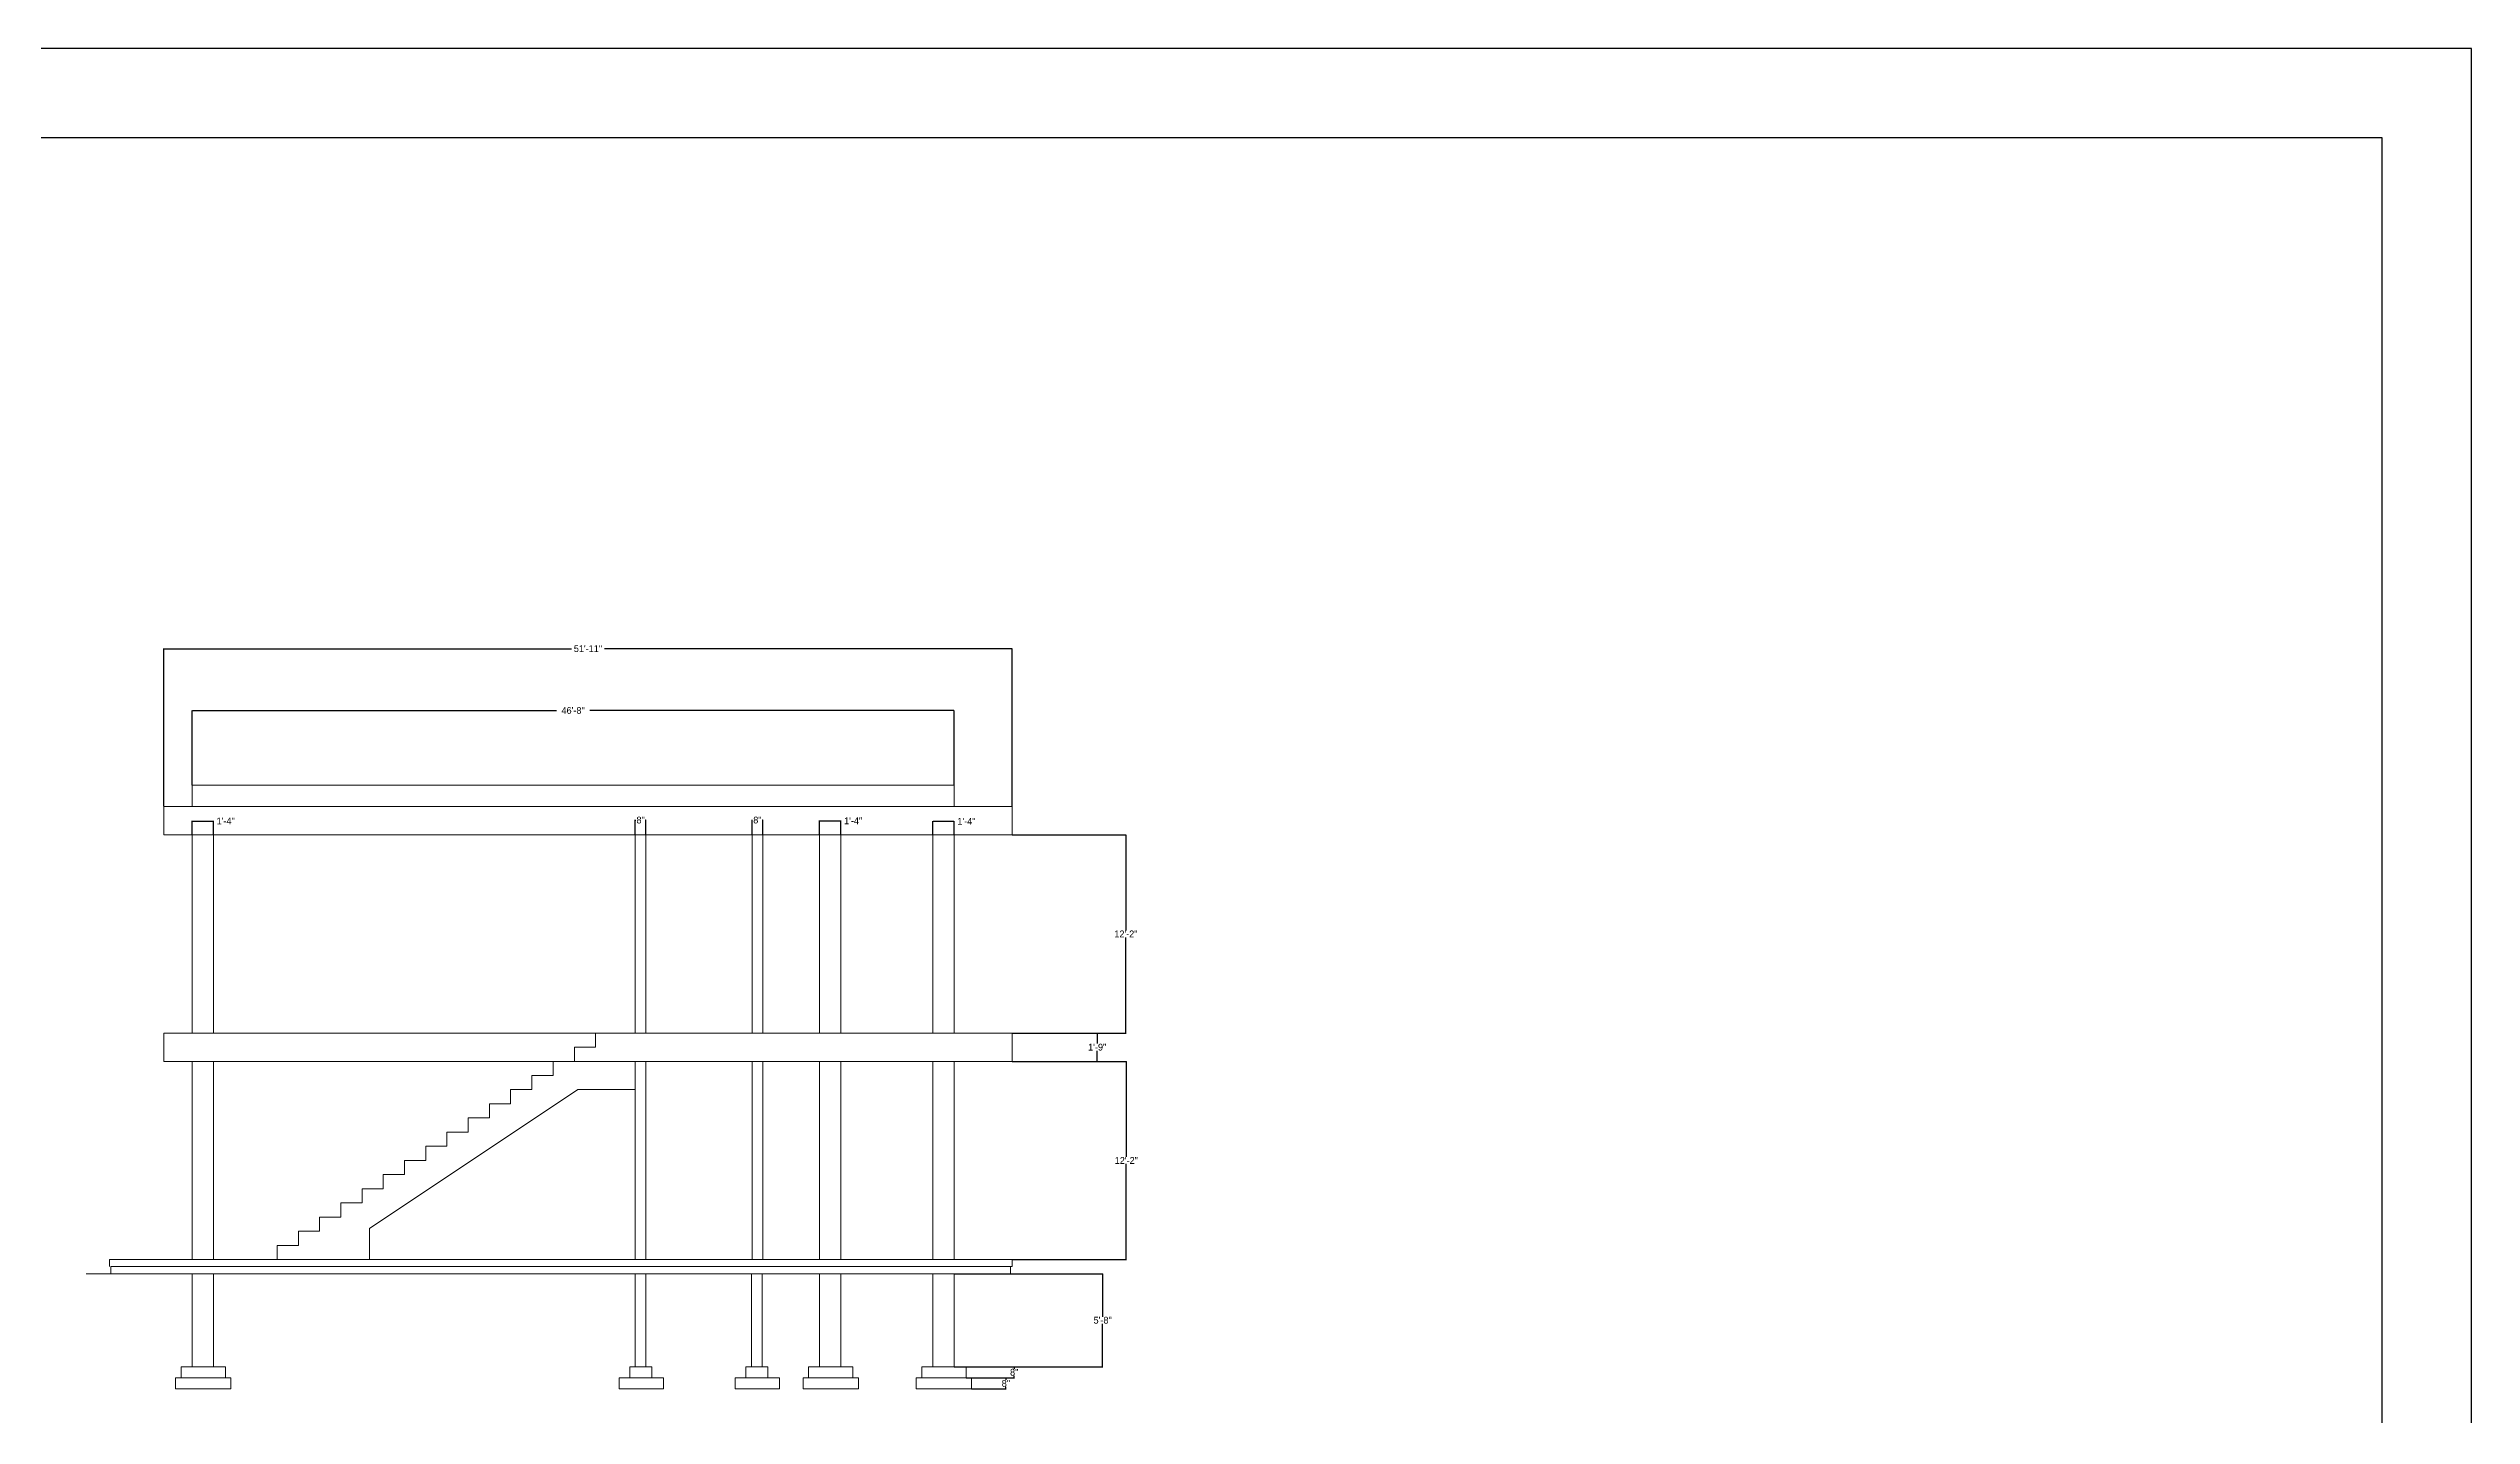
# Model space of a CAD drawing. Header units: millimetres. Extents: x 268 to 10756, y 109 to 4664.
# Drawn here: x 1248 to 3028, y 3660 to 4664 of the extents above; entities that cross this region are included whole.
import ezdxf

# ---------------------------------------------------------------- set-up
doc = ezdxf.new("R2010")
doc.units = ezdxf.units.MM
doc.layers.add('Dimention', color=7, linetype='Continuous', lineweight=9)
doc.layers.add('section', color=7, linetype='Continuous', lineweight=9)
doc.layers.add('Frame', color=7, linetype='Continuous')
doc.dimstyles.get("Standard").update_dxf_attribs({"dimtxt": 5, "dimasz": 0.18, "dimexe": 0.18, "dimexo": 0.0625, "dimgap": 0.09, "dimtad": 0, "dimtih": 1, "dimtoh": 1, "dimdec": 0, "dimzin": 0, "dimdsep": 46, "dimlunit": 4, "dimtxsty": 'Standard', "dimcen": 0.09, "dimadec": 1, "dimazin": 0, "dimtfac": 1, "dimtdec": 0, "dimtofl": 0, "dimtmove": 0, "dimatfit": 3, "dimfxl": 1, "dimfrac": 2, "dimtolj": 1, "dimtzin": 0, "dimarcsym": 0})

# ---------------------------------------------------------------- blocks, each defined once
blk = doc.blocks.new('*D170')
at = {"layer": 'Defpoints', "color": 0, "transparency": 16777216}
for p in [(1955.8, 4086.5), (1955.8, 3940.9), (2039.4, 3940.9)]:
    blk.add_point(p, dxfattribs=at)
at = {"layer": 'Dimention', "color": 0, "lineweight": -2, "transparency": 16777216}
for p, q in [((1955.8, 4086.5), (2039.5, 4086.5)), ((2039.4, 4086.3), (2039.4, 4016.3)), ((2039.4, 3941.1), (2039.4, 4011.1)), ((1955.8, 3940.9), (2039.5, 3940.9))]:
    blk.add_line(p, q, dxfattribs=at)
at = {"layer": 'Dimention', "color": 0, "transparency": 16777216}
for points in [[(2039.3, 4086.3), (2039.4, 4086.3), (2039.4, 4086.5)], [(2039.3, 3941.1), (2039.4, 3941.1), (2039.4, 3940.9)]]:
    blk.add_solid(points, dxfattribs=at)
at = {"layer": 'Dimention', "color": 0, "transparency": 16777216, "insert": (2039.4, 4013.7), "char_height": 5, "attachment_point": 5}
blk.add_mtext('\\A1;12\'-2"', dxfattribs=at)
blk = doc.blocks.new('*D171')
at = {"layer": 'Defpoints', "color": 0, "transparency": 16777216}
for p in [(1955.8, 3940.9), (2018.3, 3940.9), (1955.8, 3920.1)]:
    blk.add_point(p, dxfattribs=at)
at = {"layer": 'Dimention', "color": 0, "lineweight": -2, "transparency": 16777216}
for p, q in [((1955.8, 3940.9), (2018.5, 3940.9)), ((2018.3, 3940.7), (2018.3, 3933.1)), ((1955.8, 3920.1), (2018.5, 3920.1)), ((2018.3, 3920.3), (2018.3, 3927.9))]:
    blk.add_line(p, q, dxfattribs=at)
at = {"layer": 'Dimention', "color": 0, "transparency": 16777216}
for points in [[(2018.3, 3940.7), (2018.3, 3940.7), (2018.3, 3940.9)], [(2018.3, 3920.3), (2018.3, 3920.3), (2018.3, 3920.1)]]:
    blk.add_solid(points, dxfattribs=at)
at = {"layer": 'Dimention', "color": 0, "transparency": 16777216, "insert": (2018.3, 3930.5), "char_height": 5, "attachment_point": 5}
blk.add_mtext('\\A1;1\'-9"', dxfattribs=at)
blk = doc.blocks.new('*D172')
at = {"layer": 'Defpoints', "color": 0, "transparency": 16777216}
for p in [(1955.8, 3920.1), (1955.8, 3774.5), (2039.7, 3774.5)]:
    blk.add_point(p, dxfattribs=at)
at = {"layer": 'Dimention', "color": 0, "lineweight": -2, "transparency": 16777216}
for p, q in [((1955.8, 3920.1), (2039.9, 3920.1)), ((2039.7, 3919.9), (2039.7, 3849.9)), ((2039.7, 3774.7), (2039.7, 3844.7)), ((1955.8, 3774.5), (2039.9, 3774.5))]:
    blk.add_line(p, q, dxfattribs=at)
at = {"layer": 'Dimention', "color": 0, "transparency": 16777216}
for points in [[(2039.7, 3919.9), (2039.7, 3919.9), (2039.7, 3920.1)], [(2039.7, 3774.7), (2039.7, 3774.7), (2039.7, 3774.5)]]:
    blk.add_solid(points, dxfattribs=at)
at = {"layer": 'Dimention', "color": 0, "transparency": 16777216, "insert": (2039.7, 3847.3), "char_height": 5, "attachment_point": 5}
blk.add_mtext('\\A1;12\'-2"', dxfattribs=at)
blk = doc.blocks.new('*D173')
at = {"layer": 'Defpoints', "color": 0, "transparency": 16777216}
for p in [(1955.8, 4223.2), (1332.5, 4107.3), (1955.8, 4107.3)]:
    blk.add_point(p, dxfattribs=at)
at = {"layer": 'Dimention', "color": 0, "lineweight": -2, "transparency": 16777216}
for p, q in [((1332.5, 4107.4), (1332.5, 4223.4)), ((1332.7, 4223.2), (1632, 4223.2)), ((1955.6, 4223.2), (1656.3, 4223.2)), ((1955.8, 4107.4), (1955.8, 4223.4))]:
    blk.add_line(p, q, dxfattribs=at)
at = {"layer": 'Dimention', "color": 0, "transparency": 16777216}
for points in [[(1332.7, 4223.3), (1332.7, 4223.2), (1332.5, 4223.2)], [(1955.6, 4223.3), (1955.6, 4223.2), (1955.8, 4223.2)]]:
    blk.add_solid(points, dxfattribs=at)
at = {"layer": 'Dimention', "color": 0, "transparency": 16777216, "insert": (1644.1, 4223.2), "char_height": 5, "attachment_point": 5}
blk.add_mtext('\\A1;51\'-11"', dxfattribs=at)
blk = doc.blocks.new('*D174')
at = {"layer": 'Defpoints', "color": 0, "transparency": 16777216}
for p in [(1913.1, 4177.8), (1353.3, 4122.9), (1913.1, 4122.9)]:
    blk.add_point(p, dxfattribs=at)
at = {"layer": 'Dimention', "color": 0, "lineweight": -2, "transparency": 16777216}
for p, q in [((1353.3, 4123), (1353.3, 4177.9)), ((1353.5, 4177.8), (1621, 4177.8)), ((1913, 4177.8), (1645.4, 4177.8)), ((1913.1, 4123), (1913.1, 4177.9))]:
    blk.add_line(p, q, dxfattribs=at)
at = {"layer": 'Dimention', "color": 0, "transparency": 16777216}
for points in [[(1353.5, 4177.8), (1353.5, 4177.7), (1353.3, 4177.8)], [(1913, 4177.8), (1913, 4177.7), (1913.1, 4177.8)]]:
    blk.add_solid(points, dxfattribs=at)
at = {"layer": 'Dimention', "color": 0, "transparency": 16777216, "insert": (1633.2, 4177.8), "char_height": 5, "attachment_point": 5}
blk.add_mtext('\\A1;46\'-8"', dxfattribs=at)
blk = doc.blocks.new('*D175')
at = {"layer": 'Defpoints', "color": 0, "transparency": 16777216}
for p in [(1913.1, 3764.1), (1913.1, 3695.7), (2022.3, 3695.7)]:
    blk.add_point(p, dxfattribs=at)
at = {"layer": 'Dimention', "color": 0, "lineweight": -2, "transparency": 16777216}
for p, q in [((1913.2, 3764.1), (2022.5, 3764.1)), ((2022.3, 3763.9), (2022.3, 3732.5)), ((2022.3, 3695.9), (2022.3, 3727.3)), ((1913.2, 3695.7), (2022.5, 3695.7))]:
    blk.add_line(p, q, dxfattribs=at)
at = {"layer": 'Dimention', "color": 0, "transparency": 16777216}
for points in [[(2022.3, 3763.9), (2022.3, 3763.9), (2022.3, 3764.1)], [(2022.3, 3695.9), (2022.3, 3695.9), (2022.3, 3695.7)]]:
    blk.add_solid(points, dxfattribs=at)
at = {"layer": 'Dimention', "color": 0, "transparency": 16777216, "insert": (2022.3, 3729.9), "char_height": 5, "attachment_point": 5}
blk.add_mtext('\\A1;5\'-8"', dxfattribs=at)
blk = doc.blocks.new('*D176')
at = {"layer": 'Defpoints', "color": 0, "transparency": 16777216}
for p in [(1921.9, 3695.7), (1921.9, 3687.6), (1957.3, 3687.6)]:
    blk.add_point(p, dxfattribs=at)
at = {"layer": 'Dimention', "color": 0, "lineweight": -2, "transparency": 16777216}
for p, q in [((1922, 3695.7), (1957.5, 3695.7)), ((1922, 3687.6), (1957.5, 3687.6)), ((1957.3, 3695.5), (1957.3, 3694.2)), ((1957.3, 3687.8), (1957.3, 3689.1))]:
    blk.add_line(p, q, dxfattribs=at)
at = {"layer": 'Dimention', "color": 0, "transparency": 16777216}
for points in [[(1957.3, 3695.5), (1957.4, 3695.5), (1957.3, 3695.7)], [(1957.3, 3687.8), (1957.4, 3687.8), (1957.3, 3687.6)]]:
    blk.add_solid(points, dxfattribs=at)
at = {"layer": 'Dimention', "color": 0, "transparency": 16777216, "insert": (1957.3, 3691.7), "char_height": 5, "attachment_point": 5}
blk.add_mtext('\\A1;8"', dxfattribs=at)
blk = doc.blocks.new('*D177')
at = {"layer": 'Defpoints', "color": 0, "transparency": 16777216}
for p in [(1926, 3687.6), (1926, 3679.5), (1951.2, 3679.5)]:
    blk.add_point(p, dxfattribs=at)
at = {"layer": 'Dimention', "color": 0, "lineweight": -2, "transparency": 16777216}
for p, q in [((1926, 3687.6), (1951.4, 3687.6)), ((1951.2, 3687.4), (1951.2, 3686.1)), ((1926, 3679.5), (1951.4, 3679.5)), ((1951.2, 3679.7), (1951.2, 3680.9))]:
    blk.add_line(p, q, dxfattribs=at)
at = {"layer": 'Dimention', "color": 0, "transparency": 16777216}
for points in [[(1951.2, 3687.4), (1951.2, 3687.4), (1951.2, 3687.6)], [(1951.2, 3679.7), (1951.2, 3679.7), (1951.2, 3679.5)]]:
    blk.add_solid(points, dxfattribs=at)
at = {"layer": 'Dimention', "color": 0, "transparency": 16777216, "insert": (1951.2, 3683.5), "char_height": 5, "attachment_point": 5}
blk.add_mtext('\\A1;8"', dxfattribs=at)
blk = doc.blocks.new('*D178')
at = {"layer": 'Defpoints', "color": 0, "transparency": 16777216}
for p in [(1913.1, 4096.4), (1897.5, 4086.5), (1913.1, 4086.5)]:
    blk.add_point(p, dxfattribs=at)
at = {"layer": 'Dimention', "color": 0, "lineweight": -2, "transparency": 16777216}
for p, q in [((1897.5, 4086.6), (1897.5, 4096.6)), ((1897.7, 4096.4), (1913, 4096.4)), ((1913.1, 4086.6), (1913.1, 4096.6)), ((1913.1, 4096.4), (1913.3, 4096.4))]:
    blk.add_line(p, q, dxfattribs=at)
at = {"layer": 'Dimention', "color": 0, "transparency": 16777216}
for points in [[(1897.7, 4096.5), (1897.7, 4096.4), (1897.5, 4096.4)], [(1913, 4096.5), (1913, 4096.4), (1913.1, 4096.4)]]:
    blk.add_solid(points, dxfattribs=at)
at = {"layer": 'Dimention', "color": 0, "transparency": 16777216, "insert": (1922.2, 4096.4), "char_height": 5, "attachment_point": 5}
blk.add_mtext('\\A1;1\'-4"', dxfattribs=at)
blk = doc.blocks.new('*D179')
at = {"layer": 'Defpoints', "color": 0, "transparency": 16777216}
for p in [(1829.9, 4096.8), (1814.3, 4086.5), (1829.9, 4086.5)]:
    blk.add_point(p, dxfattribs=at)
at = {"layer": 'Dimention', "color": 0, "lineweight": -2, "transparency": 16777216}
for p, q in [((1814.3, 4086.6), (1814.3, 4097)), ((1814.5, 4096.8), (1829.8, 4096.8)), ((1829.9, 4086.6), (1829.9, 4097)), ((1829.9, 4096.8), (1830.1, 4096.8))]:
    blk.add_line(p, q, dxfattribs=at)
at = {"layer": 'Dimention', "color": 0, "transparency": 16777216}
for points in [[(1814.5, 4096.8), (1814.5, 4096.8), (1814.3, 4096.8)], [(1829.8, 4096.8), (1829.8, 4096.8), (1829.9, 4096.8)]]:
    blk.add_solid(points, dxfattribs=at)
at = {"layer": 'Dimention', "color": 0, "transparency": 16777216, "insert": (1839, 4096.8), "char_height": 5, "attachment_point": 5}
blk.add_mtext('\\A1;1\'-4"', dxfattribs=at)
blk = doc.blocks.new('*D180')
at = {"layer": 'Defpoints', "color": 0, "transparency": 16777216}
for p in [(1772.5, 4097.3), (1764.7, 4086.5), (1772.5, 4086.5)]:
    blk.add_point(p, dxfattribs=at)
at = {"layer": 'Dimention', "color": 0, "lineweight": -2, "transparency": 16777216}
for p, q in [((1764.7, 4086.6), (1764.7, 4097.5)), ((1764.8, 4097.3), (1765.1, 4097.3)), ((1772.3, 4097.3), (1772, 4097.3)), ((1772.5, 4086.6), (1772.5, 4097.5))]:
    blk.add_line(p, q, dxfattribs=at)
at = {"layer": 'Dimention', "color": 0, "transparency": 16777216}
for points in [[(1764.8, 4097.3), (1764.8, 4097.3), (1764.7, 4097.3)], [(1772.3, 4097.3), (1772.3, 4097.3), (1772.5, 4097.3)]]:
    blk.add_solid(points, dxfattribs=at)
at = {"layer": 'Dimention', "color": 0, "transparency": 16777216, "insert": (1768.6, 4097.3), "char_height": 5, "attachment_point": 5}
blk.add_mtext('\\A1;8"', dxfattribs=at)
blk = doc.blocks.new('*D181')
at = {"layer": 'Defpoints', "color": 0, "transparency": 16777216}
for p in [(1686.7, 4097.3), (1678.9, 4086.5), (1686.7, 4086.5)]:
    blk.add_point(p, dxfattribs=at)
at = {"layer": 'Dimention', "color": 0, "lineweight": -2, "transparency": 16777216}
for p, q in [((1678.9, 4086.6), (1678.9, 4097.5)), ((1679, 4097.3), (1679.3, 4097.3)), ((1686.5, 4097.3), (1686.2, 4097.3)), ((1686.7, 4086.6), (1686.7, 4097.5))]:
    blk.add_line(p, q, dxfattribs=at)
at = {"layer": 'Dimention', "color": 0, "transparency": 16777216}
for points in [[(1679, 4097.3), (1679, 4097.3), (1678.9, 4097.3)], [(1686.5, 4097.3), (1686.5, 4097.3), (1686.7, 4097.3)]]:
    blk.add_solid(points, dxfattribs=at)
at = {"layer": 'Dimention', "color": 0, "transparency": 16777216, "insert": (1682.8, 4097.3), "char_height": 5, "attachment_point": 5}
blk.add_mtext('\\A1;8"', dxfattribs=at)
blk = doc.blocks.new('*D182')
at = {"layer": 'Defpoints', "color": 0, "transparency": 16777216}
for p in [(1368.9, 4096.6), (1353.3, 4086.5), (1368.9, 4086.5)]:
    blk.add_point(p, dxfattribs=at)
at = {"layer": 'Dimention', "color": 0, "lineweight": -2, "transparency": 16777216}
for p, q in [((1353.3, 4086.6), (1353.3, 4096.8)), ((1353.5, 4096.6), (1368.7, 4096.6)), ((1368.9, 4086.6), (1368.9, 4096.8)), ((1368.9, 4096.6), (1369.1, 4096.6))]:
    blk.add_line(p, q, dxfattribs=at)
at = {"layer": 'Dimention', "color": 0, "transparency": 16777216}
for points in [[(1353.5, 4096.7), (1353.5, 4096.6), (1353.3, 4096.6)], [(1368.7, 4096.7), (1368.7, 4096.6), (1368.9, 4096.6)]]:
    blk.add_solid(points, dxfattribs=at)
at = {"layer": 'Dimention', "color": 0, "transparency": 16777216, "insert": (1377.9, 4096.6), "char_height": 5, "attachment_point": 5}
blk.add_mtext('\\A1;1\'-4"', dxfattribs=at)

msp = doc.modelspace()

# ---------------------------------------------------------------- linework, layer by layer
at = {"layer": 'Frame'}
msp.add_lwpolyline([(267.6, 2712), (3028.2, 2712), (3028.2, 4664), (267.6, 4664)], close=True, dxfattribs=at)
msp.add_lwpolyline([(2962.4, 3066.9), (2962.4, 4598.3), (333.4, 4598.3), (333.4, 3198.3)], dxfattribs=at)
at = {"layer": 'section'}
for p, q in [((1353.3, 4107.3), (1353.3, 4122.9)), ((1353.3, 4122.9), (1913.1, 4122.9)), ((1913.1, 4122.9), (1913.1, 4107.3)), ((1332.5, 4086.5), (1332.5, 4107.3)), ((1332.5, 4107.3), (1955.8, 4107.3)), ((1955.8, 4107.3), (1955.8, 4086.5)), ((1332.5, 4086.5), (1814.3, 4086.5)), ((1353.3, 4003.3), (1353.3, 4086.5)), ((1368.9, 4086.5), (1368.9, 3940.9)), ((1678.9, 4086.5), (1678.9, 3940.9)), ((1686.7, 4086.5), (1686.7, 3940.9)), ((1709.7, 4086.5), (1955.8, 4086.5)), ((1764.7, 4086.5), (1764.7, 3940.9)), ((1772.5, 4086.5), (1772.5, 3940.9)), ((1814.3, 4086.5), (1814.3, 3940.9)), ((1829.9, 4003.3), (1829.9, 4086.5)), ((1897.5, 4086.5), (1897.5, 3940.9)), ((1913.1, 4086.5), (1913.1, 3940.9)), ((1353.3, 4003.3), (1353.3, 3940.9)), ((1829.9, 4003.3), (1829.9, 3940.9)), ((1332.5, 3920.1), (1332.5, 3940.9)), ((1332.5, 3940.9), (1353.3, 3940.9)), ((1955.8, 3940.9), (1353.3, 3940.9)), ((1955.8, 3940.9), (1955.8, 3920.1)), ((1332.5, 3920.1), (1353.3, 3920.1)), ((1353.3, 3920.1), (1368.9, 3920.1)), ((1353.3, 3774.5), (1353.3, 3920.1)), ((1368.9, 3920.1), (1767.8, 3920.1)), ((1368.9, 3920.1), (1368.9, 3774.5)), ((1678.9, 3920.1), (1678.9, 3774.5)), ((1686.7, 3920.1), (1686.7, 3774.5)), ((1764.7, 3920.1), (1764.7, 3774.5)), ((1767.8, 3920.1), (1829.9, 3920.1)), ((1772.5, 3920.1), (1772.5, 3774.5)), ((1814.3, 3920.1), (1814.3, 3774.5)), ((1829.9, 3920.1), (1955.8, 3920.1)), ((1829.9, 3920.1), (1829.9, 3774.5)), ((1897.5, 3920.1), (1897.5, 3774.5)), ((1913.1, 3920.1), (1913.1, 3774.5)), ((1636.6, 3899.3), (1483.6, 3797.3)), ((1678.9, 3899.3), (1636.6, 3899.3)), ((1483.6, 3774.5), (1483.6, 3797.3)), ((1275.3, 3764.1), (1293.5, 3764.1)), ((1353.3, 3774.5), (1292.5, 3774.5)), ((1292.5, 3774.5), (1292.5, 3769.3)), ((1293.5, 3769.3), (1293.5, 3764.1)), ((1293.5, 3769.3), (1954.7, 3769.3)), ((1954.7, 3764.1), (1293.5, 3764.1)), ((1368.9, 3774.5), (1353.3, 3774.5)), ((1767.8, 3774.5), (1368.9, 3774.5)), ((1829.9, 3774.5), (1767.8, 3774.5)), ((1913.1, 3774.5), (1829.9, 3774.5)), ((1955.8, 3774.5), (1913.1, 3774.5)), ((1954.7, 3769.3), (1954.7, 3764.1)), ((1954.7, 3769.3), (1955.8, 3769.3)), ((1954.7, 3764.1), (1972.9, 3764.1)), ((1955.8, 3774.5), (1955.8, 3769.3)), ((1353.3, 3695.7), (1345.2, 3695.7)), ((1345.2, 3695.7), (1345.2, 3687.6)), ((1345.2, 3687.6), (1377.7, 3687.6)), ((1377.7, 3695.7), (1368.9, 3695.7)), ((1377.7, 3687.6), (1377.7, 3695.7)), ((1675.1, 3687.6), (1667, 3687.6)), ((1667, 3687.6), (1667, 3679.5)), ((1678.9, 3695.7), (1674.8, 3695.7)), ((1674.8, 3695.7), (1674.8, 3687.6)), ((1674.8, 3687.6), (1691, 3687.6)), ((1691, 3695.7), (1686.7, 3695.7)), ((1699.5, 3687.6), (1690.7, 3687.6)), ((1691, 3687.6), (1691, 3695.7)), ((1699.5, 3679.5), (1699.5, 3687.6)), ((1760.5, 3687.6), (1752.4, 3687.6)), ((1752.4, 3687.6), (1752.4, 3679.5)), ((1764.2, 3695.7), (1760.2, 3695.7)), ((1760.2, 3695.7), (1760.2, 3687.6)), ((1760.2, 3687.6), (1776.4, 3687.6)), ((1776.4, 3695.7), (1772, 3695.7)), ((1784.9, 3687.6), (1776.1, 3687.6)), ((1776.4, 3687.6), (1776.4, 3695.7)), ((1784.9, 3679.5), (1784.9, 3687.6)), ((1814.3, 3695.7), (1806.2, 3695.7)), ((1806.2, 3695.7), (1806.2, 3687.6)), ((1806.2, 3687.6), (1838.7, 3687.6)), ((1838.7, 3695.7), (1829.9, 3695.7)), ((1838.7, 3687.6), (1838.7, 3695.7)), ((1897.5, 3695.7), (1889.4, 3695.7)), ((1889.4, 3695.7), (1889.4, 3687.6)), ((1889.4, 3687.6), (1921.9, 3687.6)), ((1921.9, 3695.7), (1913.1, 3695.7)), ((1921.9, 3687.6), (1921.9, 3695.7)), ((1667, 3679.5), (1699.5, 3679.5)), ((1752.4, 3679.5), (1784.9, 3679.5))]:
    msp.add_line(p, q, dxfattribs=at)
msp.add_lwpolyline([(1415.7, 3774.5), (1415.7, 3784.9), (1431.3, 3784.9), (1431.3, 3795.3), (1446.9, 3795.3), (1446.9, 3805.7), (1462.5, 3805.7), (1462.5, 3816.1), (1478.1, 3816.1), (1478.1, 3826.5), (1493.7, 3826.5), (1493.7, 3836.9), (1509.3, 3836.9), (1509.3, 3847.3), (1524.9, 3847.3), (1524.9, 3857.7), (1540.5, 3857.7), (1540.5, 3868.1), (1556.1, 3868.1), (1556.1, 3878.5), (1571.7, 3878.5), (1571.7, 3888.9), (1587.3, 3888.9), (1587.3, 3899.3), (1602.9, 3899.3), (1602.9, 3909.7), (1618.5, 3909.7), (1618.5, 3920.1), (1634.1, 3920.1), (1634.1, 3930.5), (1649.7, 3930.5), (1649.7, 3940.9), (1665.3, 3940.9)], dxfattribs=at)
for points in [[(1353.3, 3764.1), (1368.9, 3764.1), (1368.9, 3695.7), (1353.3, 3695.7)], [(1678.9, 3764.1), (1686.7, 3764.1), (1686.7, 3695.7), (1678.9, 3695.7)], [(1764.2, 3764.1), (1772, 3764.1), (1772, 3695.7), (1764.2, 3695.7)], [(1814.3, 3764.1), (1829.9, 3764.1), (1829.9, 3695.7), (1814.3, 3695.7)], [(1897.5, 3764.1), (1913.1, 3764.1), (1913.1, 3695.7), (1897.5, 3695.7)], [(1341.1, 3687.6), (1381.7, 3687.6), (1381.7, 3679.5), (1341.1, 3679.5)], [(1802.2, 3687.6), (1842.8, 3687.6), (1842.8, 3679.5), (1802.2, 3679.5)], [(1885.4, 3687.6), (1926, 3687.6), (1926, 3679.5), (1885.4, 3679.5)]]:
    msp.add_lwpolyline(points, close=True, dxfattribs=at)

# ---------------------------------------------------------------- dimensions: what is measured, and where the dimension line sits
at = {"layer": 'Dimention'}
for base, p1, p2, picture, middle in [((1955.8, 4223.2), (1332.5, 4107.3), (1955.8, 4107.3), '*D173', (1644.1, 4223.2)), ((1913.1, 4177.8), (1353.3, 4122.9), (1913.1, 4122.9), '*D174', (1633.2, 4177.8)), ((1368.9, 4096.6), (1353.3, 4086.5), (1368.9, 4086.5), '*D182', (1377.9, 4096.6)), ((1686.7, 4097.3), (1678.9, 4086.5), (1686.7, 4086.5), '*D181', (1682.8, 4097.3)), ((1772.5, 4097.3), (1764.7, 4086.5), (1772.5, 4086.5), '*D180', (1768.6, 4097.3)), ((1829.9, 4096.8), (1814.3, 4086.5), (1829.9, 4086.5), '*D179', (1839, 4096.8)), ((1913.1, 4096.4), (1897.5, 4086.5), (1913.1, 4086.5), '*D178', (1922.2, 4096.4))]:
    dim = msp.add_linear_dim(base=base, p1=p1, p2=p2, dimstyle='Standard', dxfattribs=at)
    dim.commit()
    dim.dimension.update_dxf_attribs({"geometry": picture, "text_midpoint": middle})
dim = msp.add_aligned_dim(p1=(1955.8, 4086.5), p2=(1955.8, 3940.9), distance=83.6, dimstyle='Standard', dxfattribs=at)
dim.commit()
dim.dimension.update_dxf_attribs({"geometry": '*D170', "text_midpoint": (2039.4, 4013.7)})
for base, p1, p2, picture, middle in [((2018.3, 3940.9), (1955.8, 3920.1), (1955.8, 3940.9), '*D171', (2018.3, 3930.5)), ((2039.7, 3774.5), (1955.8, 3920.1), (1955.8, 3774.5), '*D172', (2039.7, 3847.3)), ((2022.3, 3695.7), (1913.1, 3764.1), (1913.1, 3695.7), '*D175', (2022.3, 3729.9)), ((1957.3, 3687.6), (1921.9, 3695.7), (1921.9, 3687.6), '*D176', (1957.3, 3691.7)), ((1951.2, 3679.5), (1926, 3687.6), (1926, 3679.5), '*D177', (1951.2, 3683.5))]:
    dim = msp.add_linear_dim(base=base, p1=p1, p2=p2, angle=90, dimstyle='Standard', dxfattribs=at)
    dim.commit()
    dim.dimension.update_dxf_attribs({"geometry": picture, "text_midpoint": middle})

doc.saveas('drawing.dxf')
